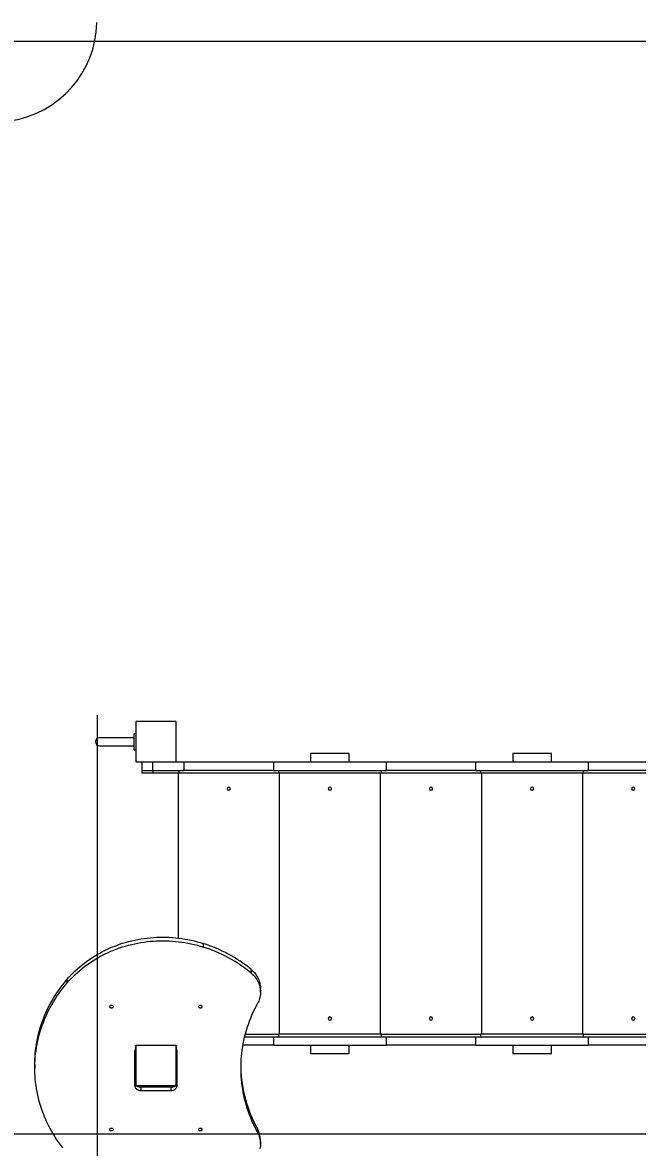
# Model space of a CAD drawing. Header units: millimetres. Extents: x -4720 to 4033, y -3120 to 3272.
# Drawn here: x -2552 to -1032, y -981 to 1799 of the extents above; entities that cross this region are included whole.
import ezdxf

# ---------------------------------------------------------------- set-up
doc = ezdxf.new("R2010")
doc.units = ezdxf.units.MM
for name, color, linetype in [('DIKOM_ЗОНА', 80, 'Continuous'), ('DIKOM_ОБЪЕКТ', 7, 'Continuous'), ('DIKOM_РАЗМЕР_ЗОНА', 7, 'Continuous'), ('DIKOM_РАЗМЕР_ОБЪЕКТА', 7, 'Continuous')]:
    doc.layers.add(name, color=color, linetype=linetype)
doc.styles.add('style1', font='arial.ttf', dxfattribs={"width": 0.8})
doc.dimstyles.new('1-50', dxfattribs={"dimtxt": 300, "dimasz": 200, "dimexe": 100, "dimexo": 0, "dimgap": 100, "dimtad": 1, "dimtxsty": 'style1', "dimcen": 200, "dimclrd": 7, "dimclre": 7, "dimclrt": 7, "dimadec": 1, "dimazin": 2, "dimtfac": 1, "dimtmove": 0, "dimatfit": 2, "dimfxl": 0, "dimlwd": 25, "dimlwe": 18, "dimarcsym": 0})

# ---------------------------------------------------------------- blocks, each defined once
blk = doc.blocks.new('*D0')
at = {"layer": 'Defpoints', "color": 0, "transparency": 16777216}
for p in [(-817, 1751.8), (-2842.3, -948.2), (81.5, -948.2)]:
    blk.add_point(p, dxfattribs=at)
at = {"layer": 'DIKOM_РАЗМЕР_ОБЪЕКТА', "color": 7, "lineweight": 18, "transparency": 16777216}
for p, q in [((-817, 1751.8), (-2942.3, 1751.8)), ((81.5, -948.2), (-2942.3, -948.2))]:
    blk.add_line(p, q, dxfattribs=at)
at = {"layer": 'DIKOM_РАЗМЕР_ОБЪЕКТА', "color": 7, "lineweight": 25, "transparency": 16777216}
blk.add_line((-2842.3, 1551.8), (-2842.3, -748.2), dxfattribs=at)
at = {"layer": 'DIKOM_РАЗМЕР_ОБЪЕКТА', "color": 7, "transparency": 16777216}
for points in [[(-2875.7, 1551.8), (-2809, 1551.8), (-2842.3, 1751.8)], [(-2875.7, -748.2), (-2809, -748.2), (-2842.3, -948.2)]]:
    blk.add_solid(points, dxfattribs=at)
at = {"layer": 'DIKOM_РАЗМЕР_ОБЪЕКТА', "color": 7, "transparency": 16777216, "insert": (-3095.5, 80.5), "char_height": 300, "attachment_point": 5, "rotation": 90, "style": 'style1'}
blk.add_mtext('2700', dxfattribs=at)
blk = doc.blocks.new('*D1')
at = {"layer": 'Defpoints', "color": 0, "transparency": 16777216}
for p in [(2030.1, 408.2), (-2367.2, 87.4), (-2367.2, -1711.2)]:
    blk.add_point(p, dxfattribs=at)
at = {"layer": 'DIKOM_РАЗМЕР_ОБЪЕКТА', "color": 7, "lineweight": 18, "transparency": 16777216}
for p, q in [((2030.1, 408.2), (2030.1, -1811.2)), ((-2367.2, 87.4), (-2367.2, -1811.2))]:
    blk.add_line(p, q, dxfattribs=at)
at = {"layer": 'DIKOM_РАЗМЕР_ОБЪЕКТА', "color": 7, "lineweight": 25, "transparency": 16777216}
blk.add_line((1830.1, -1711.2), (-2167.2, -1711.2), dxfattribs=at)
at = {"layer": 'DIKOM_РАЗМЕР_ОБЪЕКТА', "color": 7, "transparency": 16777216}
for points in [[(-2167.2, -1677.8), (-2167.2, -1744.5), (-2367.2, -1711.2)], [(1830.1, -1677.8), (1830.1, -1744.5), (2030.1, -1711.2)]]:
    blk.add_solid(points, dxfattribs=at)
at = {"layer": 'DIKOM_РАЗМЕР_ОБЪЕКТА', "color": 7, "transparency": 16777216, "insert": (-108.4, -1458), "char_height": 300, "attachment_point": 5, "style": 'style1'}
blk.add_mtext('4400', dxfattribs=at)
blk = doc.blocks.new('*D2')
at = {"layer": 'Defpoints', "color": 0, "transparency": 16777216}
for p in [(4032.8, 243.9), (-3867.2, -1428.2), (4032.8, -3020.2)]:
    blk.add_point(p, dxfattribs=at)
at = {"layer": 'DIKOM_РАЗМЕР_ЗОНА', "color": 7, "lineweight": 18, "transparency": 16777216}
for p, q in [((4032.8, 243.9), (4032.8, -3120.2)), ((-3867.2, -1428.2), (-3867.2, -3120.2))]:
    blk.add_line(p, q, dxfattribs=at)
at = {"layer": 'DIKOM_РАЗМЕР_ЗОНА', "color": 7, "lineweight": 25, "transparency": 16777216}
blk.add_line((-3667.2, -3020.2), (3832.8, -3020.2), dxfattribs=at)
at = {"layer": 'DIKOM_РАЗМЕР_ЗОНА', "color": 7, "transparency": 16777216}
for points in [[(-3667.2, -2986.9), (-3667.2, -3053.5), (-3867.2, -3020.2)], [(3832.8, -2986.9), (3832.8, -3053.5), (4032.8, -3020.2)]]:
    blk.add_solid(points, dxfattribs=at)
at = {"layer": 'DIKOM_РАЗМЕР_ЗОНА', "color": 7, "transparency": 16777216, "insert": (98.8, -2767), "char_height": 300, "attachment_point": 5, "style": 'style1'}
blk.add_mtext('7900', dxfattribs=at)
blk = doc.blocks.new('*D3')
at = {"layer": 'Defpoints', "color": 0, "transparency": 16777216}
for p in [(-4270.1, 3271.8), (-868.5, 3271.8), (-2867.2, -2428.2)]:
    blk.add_point(p, dxfattribs=at)
at = {"layer": 'DIKOM_РАЗМЕР_ЗОНА', "color": 7, "lineweight": 18, "transparency": 16777216}
for p, q in [((-868.5, 3271.8), (-4370.1, 3271.8)), ((-2867.2, -2428.2), (-4370.1, -2428.2))]:
    blk.add_line(p, q, dxfattribs=at)
at = {"layer": 'DIKOM_РАЗМЕР_ЗОНА', "color": 7, "lineweight": 25, "transparency": 16777216}
blk.add_line((-4270.1, -2228.2), (-4270.1, 3071.8), dxfattribs=at)
at = {"layer": 'DIKOM_РАЗМЕР_ЗОНА', "color": 7, "transparency": 16777216}
for points in [[(-4303.5, 3071.8), (-4236.8, 3071.8), (-4270.1, 3271.8)], [(-4303.5, -2228.2), (-4236.8, -2228.2), (-4270.1, -2428.2)]]:
    blk.add_solid(points, dxfattribs=at)
at = {"layer": 'DIKOM_РАЗМЕР_ЗОНА', "color": 7, "transparency": 16777216, "insert": (-4523.3, 421.8), "char_height": 300, "attachment_point": 5, "rotation": 90, "style": 'style1'}
blk.add_mtext('5700', dxfattribs=at)

msp = doc.modelspace()

# ---------------------------------------------------------------- linework, layer by layer
at = {"layer": 'DIKOM_ЗОНА', "color": 3, "lineweight": 15}
for centre, radius, start, end in [((-2618.179, 1803.675), 250, 278.244848, 358.955111), ((-2367.223, -928.238), 1500, 180, 270)]:
    msp.add_arc(centre, radius, start, end, dxfattribs=at)
at = {"layer": 'DIKOM_ОБЪЕКТ', "color": 7, "linetype": 'Continuous', "lineweight": 15}
for p, q in [((-2172.129, 71.762), (-2272.129, 71.762)), ((-2272.129, 71.762), (-2272.129, -28.238)), ((-2172.129, -28.238), (-2172.129, 71.762)), ((-2276.129, 31.762), (-2361.629, 31.762)), ((-2276.129, 1.762), (-2276.129, 41.762)), ((-2276.129, 41.762), (-2272.129, 41.762)), ((-2361.629, 11.762), (-2276.129, 11.762)), ((-2276.129, 1.762), (-2272.129, 1.762)), ((-1840.129, -7.238), (-1840.129, -28.238)), ((-1744.129, -7.238), (-1840.129, -7.238)), ((-1744.129, -28.238), (-1744.129, -7.238)), ((-1340.129, -7.238), (-1340.129, -28.238)), ((-1244.129, -7.238), (-1340.129, -7.238)), ((-1244.129, -28.238), (-1244.129, -7.238)), ((-2272.129, -28.238), (-2172.129, -28.238)), ((-2257.129, -28.238), (-2257.129, -49.238)), ((-2257.129, -49.238), (-2230.254, -49.238)), ((-2257.129, -49.238), (-2257.129, -55.238)), ((-2257.129, -55.238), (-2229.49, -55.238)), ((-2230.254, -28.238), (-2230.254, -49.238)), ((-2230.254, -49.238), (-2152.378, -49.238)), ((-2229.49, -49.238), (-2229.49, -55.238)), ((-2229.49, -55.238), (-2164.8, -55.238)), ((-2172.129, -28.238), (-2152.378, -28.238)), ((-2167.129, -55.238), (-2167.129, -463.343)), ((-2164.8, -55.238), (-2164.8, -49.238)), ((-2164.8, -55.238), (-1919.457, -55.238)), ((-2152.378, -49.238), (-2152.378, -28.238)), ((-2152.378, -28.238), (-1931.879, -28.238)), ((-1931.879, -49.238), (-2152.378, -49.238)), ((-1931.879, -28.238), (-1931.879, -49.238)), ((-1931.879, -28.238), (-1652.378, -28.238)), ((-1931.879, -49.238), (-1652.378, -49.238)), ((-1919.457, -49.238), (-1919.457, -55.238)), ((-1919.457, -55.238), (-1664.8, -55.238)), ((-1917.129, -55.238), (-1917.129, -701.238)), ((-1667.129, -701.238), (-1667.129, -55.238)), ((-1664.8, -55.238), (-1664.8, -49.238)), ((-1664.8, -55.238), (-1419.457, -55.238)), ((-1652.378, -49.238), (-1652.378, -28.238)), ((-1652.378, -28.238), (-1431.879, -28.238)), ((-1431.879, -49.238), (-1652.378, -49.238)), ((-1431.879, -28.238), (-1431.879, -49.238)), ((-1431.879, -28.238), (-1152.378, -28.238)), ((-1431.879, -49.238), (-1152.378, -49.238)), ((-1419.457, -49.238), (-1419.457, -55.238)), ((-1419.457, -55.238), (-1164.8, -55.238)), ((-1417.129, -55.238), (-1417.129, -701.238)), ((-1167.129, -701.238), (-1167.129, -55.238)), ((-1164.8, -55.238), (-1164.8, -49.238)), ((-1164.8, -55.238), (-919.457, -55.238)), ((-1152.378, -49.238), (-1152.378, -28.238)), ((-1152.378, -28.238), (-931.879, -28.238)), ((-931.879, -49.238), (-1152.378, -49.238)), ((-2105.352, -476.688), (-2105.352, -485.568)), ((-1986.576, -541.076), (-1986.576, -549.956)), ((-2442.021, -565.84), (-2442.021, -574.72)), ((-1963.68, -596.88), (-1963.68, -588)), ((-2003.244, -707.238), (-1931.879, -707.238)), ((-2001.71, -701.238), (-1919.457, -701.238)), ((-1931.879, -707.238), (-1931.879, -728.238)), ((-1931.879, -707.238), (-1652.378, -707.238)), ((-1664.8, -701.238), (-1919.457, -701.238)), ((-1919.457, -701.238), (-1919.457, -707.238)), ((-1664.8, -701.238), (-1419.457, -701.238)), ((-1664.8, -707.238), (-1664.8, -701.238)), ((-1652.378, -728.238), (-1652.378, -707.238)), ((-1652.378, -707.238), (-1431.879, -707.238)), ((-1431.879, -707.238), (-1431.879, -728.238)), ((-1431.879, -707.238), (-1152.378, -707.238)), ((-1164.8, -701.238), (-1419.457, -701.238)), ((-1419.457, -701.238), (-1419.457, -707.238)), ((-1164.8, -701.238), (-919.457, -701.238)), ((-1164.8, -707.238), (-1164.8, -701.238)), ((-1152.378, -728.238), (-1152.378, -707.238)), ((-1152.378, -707.238), (-931.879, -707.238)), ((-2274.129, -827.133), (-2274.129, -742.019)), ((-2272.129, -728.238), (-2272.129, -828.238)), ((-2272.129, -728.238), (-2172.129, -728.238)), ((-2272.129, -828.238), (-2272.129, -728.238)), ((-2172.129, -828.238), (-2172.129, -728.238)), ((-2172.129, -728.238), (-2172.129, -828.238)), ((-2170.129, -742.019), (-2170.129, -827.133)), ((-1931.879, -728.238), (-2007.678, -728.238)), ((-1931.879, -728.238), (-1652.378, -728.238)), ((-1840.129, -728.238), (-1840.129, -749.238)), ((-1744.129, -749.238), (-1840.129, -749.238)), ((-1744.129, -749.238), (-1744.129, -728.238)), ((-1431.879, -728.238), (-1652.378, -728.238)), ((-1431.879, -728.238), (-1152.378, -728.238)), ((-1340.129, -728.238), (-1340.129, -749.238)), ((-1244.129, -749.238), (-1340.129, -749.238)), ((-1244.129, -749.238), (-1244.129, -728.238)), ((-931.879, -728.238), (-1152.378, -728.238)), ((-2521.618, -775.696), (-2521.618, -784.576)), ((-2272.129, -828.238), (-2172.129, -828.238)), ((-2172.129, -828.238), (-2272.129, -828.238)), ((-2259.129, -831.846), (-2259.129, -840.726)), ((-2185.129, -831.846), (-2259.129, -831.846)), ((-2185.129, -831.846), (-2185.129, -840.726)), ((-2185.129, -840.726), (-2259.129, -840.726)), ((-1971.086, -934.994), (-1971.086, -943.874)), ((-1963.68, -972.272), (-1963.68, -963.392))]:
    msp.add_line(p, q, dxfattribs=at)
at = {"layer": 'DIKOM_ОБЪЕКТ', "color": 7, "linetype": 'Continuous', "lineweight": 15, "flags": 128}
for points in [[(-2442.021, -565.84), (-2437.143, -560.319), (-2432.108, -554.916), (-2426.92, -549.632), (-2421.582, -544.473), (-2416.098, -539.441), (-2410.472, -534.54), (-2404.706, -529.774), (-2398.806, -525.145), (-2392.774, -520.657), (-2386.616, -516.312), (-2380.336, -512.114), (-2373.937, -508.065), (-2367.424, -504.169), (-2360.801, -500.428), (-2354.073, -496.844), (-2347.244, -493.419), (-2340.32, -490.157), (-2333.304, -487.059), (-2326.202, -484.128), (-2319.018, -481.365), (-2311.757, -478.772), (-2304.424, -476.352), (-2297.024, -474.105), (-2289.562, -472.033), (-2282.043, -470.138), (-2274.472, -468.42), (-2266.855, -466.882), (-2259.196, -465.524), (-2251.5, -464.347), (-2243.774, -463.351), (-2236.021, -462.538), (-2228.248, -461.908), (-2220.459, -461.462), (-2212.66, -461.199), (-2204.856, -461.12), (-2197.053, -461.226), (-2189.255, -461.515), (-2181.468, -461.987), (-2173.698, -462.644), (-2165.948, -463.483), (-2158.226, -464.504), (-2150.536, -465.708), (-2142.882, -467.092), (-2135.271, -468.656), (-2127.708, -470.399), (-2120.196, -472.319), (-2112.743, -474.416), (-2105.352, -476.688)], [(-2442.021, -574.72), (-2437.143, -569.199), (-2432.108, -563.795), (-2426.92, -558.512), (-2421.582, -553.352), (-2416.098, -548.321), (-2410.472, -543.42), (-2404.706, -538.653), (-2398.806, -534.025), (-2392.774, -529.536), (-2386.616, -525.192), (-2380.336, -520.994), (-2373.937, -516.945), (-2367.424, -513.049), (-2360.801, -509.307), (-2354.073, -505.723), (-2347.244, -502.299), (-2340.32, -499.037), (-2333.304, -495.939), (-2326.202, -493.008), (-2319.018, -490.245), (-2311.757, -487.652), (-2304.424, -485.231), (-2297.024, -482.984), (-2289.562, -480.912), (-2282.043, -479.017), (-2274.472, -477.3), (-2266.855, -475.762), (-2259.196, -474.403), (-2251.5, -473.226), (-2243.774, -472.231), (-2236.021, -471.418), (-2228.248, -470.788), (-2220.459, -470.342), (-2212.66, -470.079), (-2204.856, -470), (-2197.053, -470.105), (-2189.255, -470.394), (-2181.468, -470.867), (-2173.698, -471.523), (-2165.948, -472.363), (-2158.226, -473.384), (-2150.536, -474.587), (-2142.882, -475.971), (-2135.271, -477.535), (-2127.708, -479.278), (-2120.196, -481.199), (-2112.743, -483.296), (-2105.352, -485.568)], [(-1986.576, -541.076), (-1983.848, -543.45), (-1981.266, -545.954), (-1978.836, -548.581), (-1976.567, -551.322), (-1974.464, -554.171), (-1972.535, -557.118), (-1970.783, -560.156), (-1969.216, -563.275), (-1967.836, -566.466), (-1966.649, -569.72), (-1965.657, -573.027), (-1964.864, -576.378), (-1964.272, -579.763), (-1963.882, -583.172), (-1963.697, -586.595), (-1963.68, -588)], [(-1986.576, -549.956), (-1983.848, -552.33), (-1981.266, -554.834), (-1978.836, -557.46), (-1976.567, -560.202), (-1974.464, -563.051), (-1972.535, -565.998), (-1970.783, -569.036), (-1969.216, -572.155), (-1967.836, -575.346), (-1966.649, -578.6), (-1965.657, -581.907), (-1964.864, -585.258), (-1964.272, -588.643), (-1963.882, -592.052), (-1963.697, -595.475), (-1963.715, -598.902), (-1963.938, -602.323), (-1964.364, -605.729), (-1964.993, -609.108), (-1965.822, -612.452), (-1966.849, -615.751), (-1968.071, -618.994), (-1969.485, -622.173), (-1971.086, -625.278)], [(-2521.618, -775.696), (-2521.593, -771.731), (-2521.389, -763.803), (-2520.983, -755.882), (-2520.373, -747.971), (-2519.561, -740.075), (-2518.547, -732.198), (-2517.331, -724.345), (-2515.914, -716.52), (-2514.297, -708.726), (-2512.481, -700.969), (-2510.466, -693.252), (-2508.254, -685.579), (-2505.846, -677.955), (-2503.243, -670.384), (-2500.446, -662.87), (-2497.458, -655.417), (-2494.279, -648.028), (-2490.912, -640.708), (-2487.359, -633.462), (-2483.62, -626.292), (-2479.698, -619.203), (-2475.596, -612.198), (-2471.316, -605.281), (-2466.859, -598.456), (-2462.229, -591.728), (-2457.427, -585.098), (-2452.457, -578.571), (-2447.32, -572.151), (-2442.021, -565.84)], [(-2452.457, -981.701), (-2457.427, -975.174), (-2462.229, -968.545), (-2466.859, -961.816), (-2471.316, -954.991), (-2475.596, -948.074), (-2479.698, -941.07), (-2483.62, -933.98), (-2487.359, -926.81), (-2490.912, -919.564), (-2494.279, -912.244), (-2497.458, -904.855), (-2500.446, -897.402), (-2503.243, -889.888), (-2505.846, -882.317), (-2508.254, -874.693), (-2510.466, -867.02), (-2512.481, -859.303), (-2514.297, -851.546), (-2515.914, -843.752), (-2517.331, -835.927), (-2518.547, -828.074), (-2519.561, -820.197), (-2520.373, -812.301), (-2520.983, -804.39), (-2521.389, -796.469), (-2521.593, -788.541), (-2521.593, -780.611), (-2521.389, -772.683), (-2520.983, -764.761), (-2520.373, -756.851), (-2519.561, -748.955), (-2518.547, -741.078), (-2517.331, -733.225), (-2515.914, -725.399), (-2514.297, -717.606), (-2512.481, -709.849), (-2510.466, -702.131), (-2508.254, -694.459), (-2505.846, -686.835), (-2503.243, -679.264), (-2500.446, -671.75), (-2497.458, -664.296), (-2494.279, -656.908), (-2490.912, -649.588), (-2487.359, -642.341), (-2483.62, -635.172), (-2479.698, -628.082), (-2475.596, -621.077), (-2471.316, -614.161), (-2466.859, -607.336), (-2462.229, -600.607), (-2457.427, -593.978), (-2452.457, -587.451), (-2447.32, -581.03), (-2442.021, -574.72)], [(-2332.129, -629.127), (-2331.239, -629.218), (-2330.393, -629.486), (-2329.635, -629.918), (-2329.001, -630.492), (-2328.525, -631.179), (-2328.229, -631.945), (-2328.129, -632.752), (-2328.229, -633.559), (-2328.525, -634.325), (-2329.001, -635.012), (-2329.635, -635.586), (-2330.393, -636.018), (-2331.239, -636.286), (-2332.129, -636.377), (-2333.019, -636.286), (-2333.864, -636.018), (-2334.623, -635.586), (-2335.256, -635.012), (-2335.732, -634.325), (-2336.028, -633.559), (-2336.129, -632.752), (-2336.028, -631.945), (-2335.732, -631.179), (-2335.256, -630.492), (-2334.623, -629.918), (-2333.864, -629.486), (-2333.019, -629.218), (-2332.129, -629.127)], [(-2112.129, -629.127), (-2111.239, -629.218), (-2110.393, -629.486), (-2109.635, -629.918), (-2109.001, -630.492), (-2108.525, -631.179), (-2108.229, -631.945), (-2108.129, -632.752), (-2108.229, -633.559), (-2108.525, -634.325), (-2109.001, -635.012), (-2109.635, -635.586), (-2110.393, -636.018), (-2111.239, -636.286), (-2112.129, -636.377), (-2113.019, -636.286), (-2113.864, -636.018), (-2114.623, -635.586), (-2115.256, -635.012), (-2115.732, -634.325), (-2116.028, -633.559), (-2116.129, -632.752), (-2116.028, -631.945), (-2115.732, -631.179), (-2115.256, -630.492), (-2114.623, -629.918), (-2113.864, -629.486), (-2113.019, -629.218), (-2112.129, -629.127)], [(-1971.086, -625.278), (-1974.975, -632.522), (-1978.683, -639.845), (-1982.207, -647.242), (-1985.545, -654.709), (-1988.696, -662.242), (-1991.658, -669.839), (-1994.429, -677.494), (-1997.008, -685.204), (-1999.394, -692.966), (-2001.586, -700.774), (-2003.582, -708.625), (-2005.381, -716.515), (-2006.983, -724.44), (-2008.386, -732.395), (-2009.59, -740.378), (-2010.594, -748.383), (-2011.398, -756.406), (-2012.002, -764.444), (-2012.404, -772.493), (-2012.605, -780.548), (-2012.605, -788.604), (-2012.404, -796.659), (-2012.002, -804.707), (-2011.398, -812.745), (-2010.594, -820.769), (-2009.59, -828.774), (-2008.386, -836.757), (-2006.983, -844.712), (-2005.381, -852.637), (-2003.582, -860.527), (-2001.586, -868.378), (-1999.394, -876.186), (-1997.008, -883.947), (-1994.429, -891.657), (-1991.658, -899.313), (-1988.696, -906.909), (-1985.545, -914.443), (-1982.207, -921.91), (-1978.683, -929.307), (-1974.975, -936.63), (-1971.086, -943.874)], [(-2259.129, -840.726), (-2260.937, -840.627), (-2262.718, -840.331), (-2264.448, -839.842), (-2266.099, -839.169), (-2267.65, -838.32), (-2269.075, -837.307), (-2270.356, -836.147), (-2271.473, -834.854), (-2272.41, -833.45), (-2273.154, -831.953), (-2273.693, -830.386), (-2274.019, -828.771), (-2274.129, -827.133)], [(-2170.129, -827.133), (-2170.238, -828.771), (-2170.564, -830.386), (-2171.103, -831.953), (-2171.847, -833.45), (-2172.784, -834.854), (-2173.901, -836.147), (-2175.182, -837.307), (-2176.608, -838.32), (-2178.158, -839.169), (-2179.81, -839.842), (-2181.539, -840.331), (-2183.321, -840.627), (-2185.129, -840.726)], [(-2332.129, -932.775), (-2331.239, -932.866), (-2330.393, -933.134), (-2329.635, -933.566), (-2329.001, -934.14), (-2328.525, -934.827), (-2328.229, -935.593), (-2328.129, -936.4), (-2328.229, -937.206), (-2328.525, -937.972), (-2329.001, -938.66), (-2329.635, -939.234), (-2330.393, -939.666), (-2331.239, -939.934), (-2332.129, -940.024), (-2333.019, -939.934), (-2333.864, -939.666), (-2334.623, -939.234), (-2335.256, -938.66), (-2335.732, -937.972), (-2336.028, -937.206), (-2336.129, -936.4), (-2336.028, -935.593), (-2335.732, -934.827), (-2335.256, -934.14), (-2334.623, -933.566), (-2333.864, -933.134), (-2333.019, -932.866), (-2332.129, -932.775)], [(-2112.129, -932.775), (-2111.239, -932.866), (-2110.393, -933.134), (-2109.635, -933.566), (-2109.001, -934.14), (-2108.525, -934.827), (-2108.229, -935.593), (-2108.129, -936.4), (-2108.229, -937.206), (-2108.525, -937.972), (-2109.001, -938.66), (-2109.635, -939.234), (-2110.393, -939.666), (-2111.239, -939.934), (-2112.129, -940.024), (-2113.019, -939.934), (-2113.864, -939.666), (-2114.623, -939.234), (-2115.256, -938.66), (-2115.732, -937.972), (-2116.028, -937.206), (-2116.129, -936.4), (-2116.028, -935.593), (-2115.732, -934.827), (-2115.256, -934.14), (-2114.623, -933.566), (-2113.864, -933.134), (-2113.019, -932.866), (-2112.129, -932.775)], [(-1971.086, -943.874), (-1969.485, -946.979), (-1968.071, -950.158), (-1966.849, -953.401), (-1965.822, -956.7), (-1964.993, -960.043), (-1964.364, -963.423), (-1963.938, -966.828), (-1963.715, -970.25), (-1963.697, -973.677), (-1963.882, -977.1), (-1964.272, -980.509), (-1964.864, -983.894)]]:
    msp.add_lwpolyline(points, dxfattribs=at)
at = {"layer": 'DIKOM_ОБЪЕКТ', "color": 7, "linetype": 'Continuous', "lineweight": 15, "extrusion": (3.50743e-16, 3.53706e-15, -1)}
msp.add_circle((2042.129, -94.238), 4, dxfattribs=at)
at = {"layer": 'DIKOM_ОБЪЕКТ', "color": 7, "linetype": 'Continuous', "lineweight": 15, "extrusion": (1.83881e-16, 3.54699e-15, -1)}
for centre in [(1792.129, -94.238), (1792.129, -662.238)]:
    msp.add_circle(centre, 4, dxfattribs=at)
at = {"layer": 'DIKOM_ОБЪЕКТ', "color": 7, "linetype": 'Continuous', "lineweight": 15, "extrusion": (2.03378e-31, 3.68705e-15, -1)}
for centre in [(1542.129, -94.238), (1542.129, -662.238)]:
    msp.add_circle(centre, 4, dxfattribs=at)
at = {"layer": 'DIKOM_ОБЪЕКТ', "color": 7, "linetype": 'Continuous', "lineweight": 15, "extrusion": (-1.87153e-18, 3.51964e-15, -1)}
for centre in [(1292.129, -94.238), (1292.129, -662.238)]:
    msp.add_circle(centre, 4, dxfattribs=at)
at = {"layer": 'DIKOM_ОБЪЕКТ', "color": 7, "linetype": 'Continuous', "lineweight": 15, "extrusion": (3.12781e-17, 3.5657e-15, -1)}
for centre in [(1042.129, -94.238), (1042.129, -662.238)]:
    msp.add_circle(centre, 4, dxfattribs=at)
at = {"layer": 'DIKOM_ОБЪЕКТ', "color": 7, "linetype": 'Continuous', "lineweight": 15}
for centre, radius, start, end in [((-2361.629, 21.762), 10, 90, 270), ((-2213.814, -818.905), 358.993, 50.729133, 72.414565), ((-2213.814, -827.784), 358.992, 50.729115, 72.4146), ((-2261.417, -742.089), 12.715, 147.396125, 178.637257), ((-2182.75, -742.061), 12.624, 1.159087, 32.716228), ((-1683.699, -774.804), 329.017, 181.520335, 209.135499), ((-2261.5, -818.209), 12.632, 181.18617, 212.706894), ((-2259.303, -816.124), 15.723, 230.490073, 270.636536), ((-2185.028, -815.925), 15.921, 269.638452, 309.268881), ((-2182.832, -818.186), 12.707, 327.386329, 358.655147), ((-2022.162, -963.503), 58.494, 1.14377, 29.16848)]:
    msp.add_arc(centre, radius, start, end, dxfattribs=at)

# ---------------------------------------------------------------- dimensions: what is measured, and where the dimension line sits
at = {"layer": 'DIKOM_РАЗМЕР_ЗОНА'}
dim = msp.add_linear_dim(base=(-4270.148, 3271.762), p1=(-2867.223, -2428.238), p2=(-868.47, 3271.762), angle=90, dimstyle='1-50', dxfattribs=at)
dim.commit()
dim.dimension.update_dxf_attribs({"geometry": '*D3', "text_midpoint": (-4270.148, 421.762), "dimtype": 160})
dim = msp.add_linear_dim(base=(4032.777, -3020.205), p1=(-3867.223, -1428.238), p2=(4032.777, 243.949), dimstyle='1-50', dxfattribs=at)
dim.commit()
dim.dimension.update_dxf_attribs({"geometry": '*D2', "text_midpoint": (98.801, -3020.205), "dimtype": 160})
at = {"layer": 'DIKOM_РАЗМЕР_ОБЪЕКТА'}
dim = msp.add_linear_dim(base=(-2842.349, -948.238), p1=(-817.039, 1751.762), p2=(81.536, -948.238), angle=90, dimstyle='1-50', dxfattribs=at)
dim.commit()
dim.dimension.update_dxf_attribs({"geometry": '*D0', "text_midpoint": (-2842.349, 80.457), "dimtype": 160})
dim = msp.add_linear_dim(base=(-2367.223, -1711.167), p1=(2030.08, 408.189), p2=(-2367.223, 87.439), text='4400', dimstyle='1-50', dxfattribs=at)
dim.commit()
dim.dimension.update_dxf_attribs({"geometry": '*D1', "text_midpoint": (-108.448, -1711.167), "dimtype": 160})

doc.saveas('drawing.dxf')
